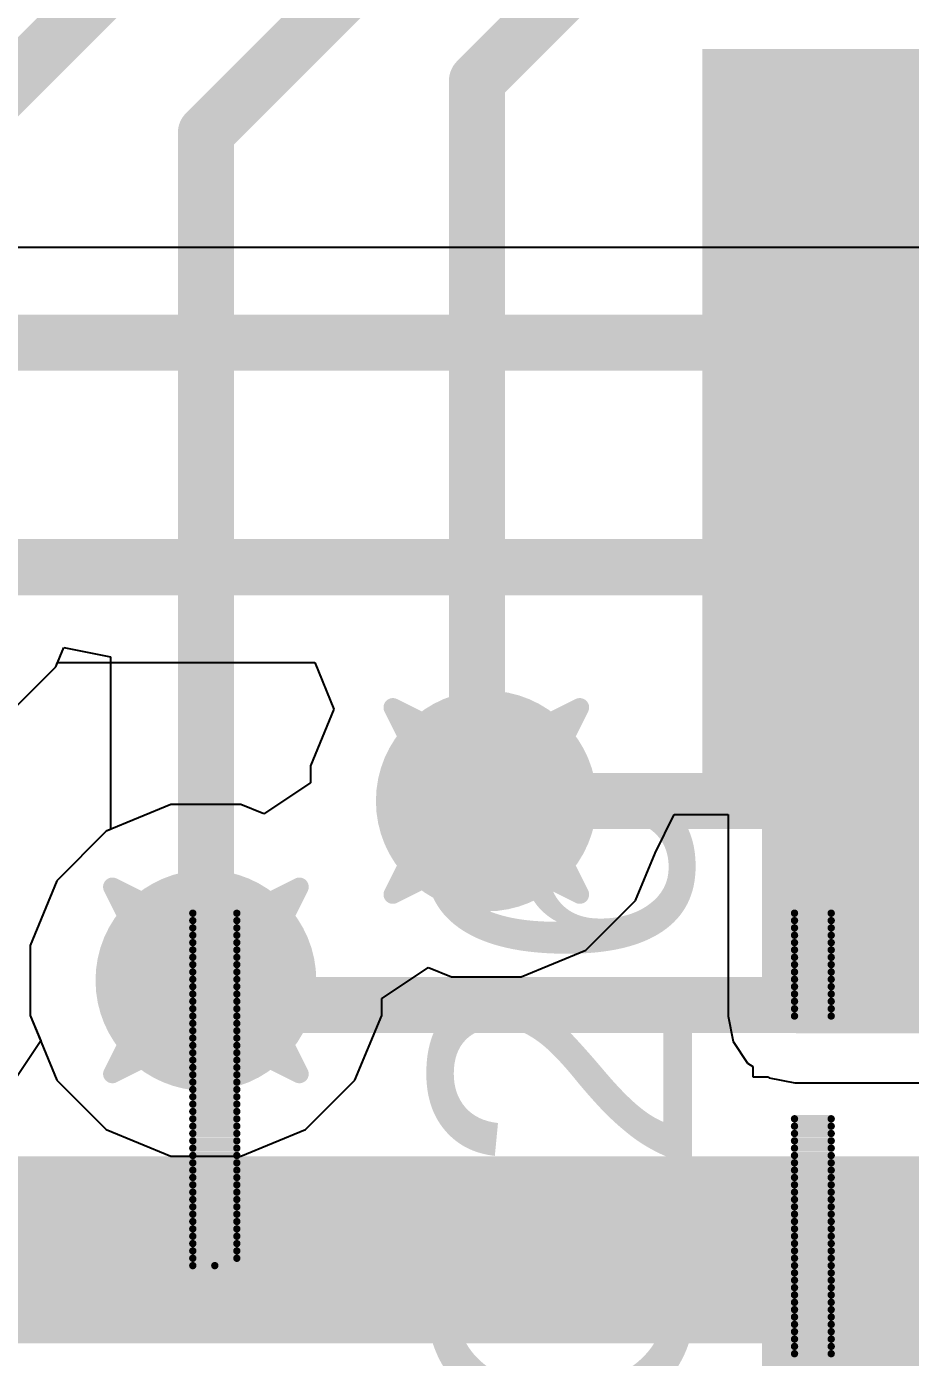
# Model space of a CAD drawing. Header units: inches. Extents: x -8 to 384, y -12 to 64.
# Drawn here: x 8.022 to 10.423, y -2.019 to 1.595 of the extents above; entities that cross this region are included whole.
import ezdxf

# ---------------------------------------------------------------- set-up
doc = ezdxf.new("R2010")
doc.units = ezdxf.units.IN
for name, color, linetype in [('Board_outline', 216, 'Continuous'), ('Bottom Layer', 5, 'Continuous'), ('Bottom Overlay', 54, 'Continuous'), ('Drill Drawing', 1, 'Continuous'), ('Top Layer', 1, 'Continuous'), ('Top Overlay', 2, 'Continuous'), ('Top Paste', 8, 'Continuous'), ('Top Solder', 216, 'Continuous'), ('Via Holes', 16, 'Continuous')]:
    doc.layers.add(name, color=color, linetype=linetype)
doc.styles.add('Arial', font='', dxfattribs={"height": 0.2})
doc.styles.get('Arial').set_extended_font_data('Arial')

# ---------------------------------------------------------------- blocks, each defined once
blk = doc.blocks.new('X321532768KGD2SI_42')
at = {"layer": 'Top Layer'}
for points in [[(-1.75, 0.9), (-0.75, 0.9), (-0.75, -0.9), (-1.75, -0.9)], [(0.75, 0.9), (1.75, 0.9), (1.75, -0.9), (0.75, -0.9)]]:
    blk.add_hatch(color=1, dxfattribs=at).paths.add_polyline_path(points)
at = {"layer": 'Top Paste'}
for points in [[(-1.75, 0.9), (-0.75, 0.9), (-0.75, -0.9), (-1.75, -0.9)], [(0.75, 0.9), (1.75, 0.9), (1.75, -0.9), (0.75, -0.9)]]:
    blk.add_hatch(color=8, dxfattribs=at).paths.add_polyline_path(points)
at = {"layer": 'Top Solder'}
for points in [[(-1.8516, 1.0016), (-0.6484, 1.0016), (-0.6484, -1.0016), (-1.8516, -1.0016)], [(0.6484, 1.0016), (1.8516, 1.0016), (1.8516, -1.0016), (0.6484, -1.0016)]]:
    blk.add_hatch(color=216, dxfattribs=at).paths.add_polyline_path(points)
at = {"layer": 'Top Overlay'}
for points in [[(0.5842, 0.8128, 0.127, 0.127, 0), (-0.5842, 0.8128, 0.127, 0.127, 0)], [(0.5842, -0.8128, 0.127, 0.127, 0), (-0.5842, -0.8128, 0.127, 0.127, 0)]]:
    blk.add_lwpolyline(points, format="xyseb", dxfattribs=at)
for points in [[(-0.6159, 0.8128, 0.0635, 0.0635, 1), (-0.5524, 0.8128, 0.0635, 0.0635, 1)], [(0.5524, 0.8128, 0.0635, 0.0635, 1), (0.6159, 0.8128, 0.0635, 0.0635, 1)], [(-0.6159, -0.8128, 0.0635, 0.0635, 1), (-0.5524, -0.8128, 0.0635, 0.0635, 1)], [(0.5524, -0.8128, 0.0635, 0.0635, 1), (0.6159, -0.8128, 0.0635, 0.0635, 1)]]:
    blk.add_lwpolyline(points, format="xyseb", close=True, dxfattribs=at)
blk = doc.blocks.new('C___0402_86')
at = {"layer": 'Top Layer'}
for points in [[(-0.6985, -0.3175), (-0.6985, 0.3175), (-0.2413, 0.3175), (-0.2413, -0.3175)], [(0.2413, -0.3175), (0.2413, 0.3175), (0.6985, 0.3175), (0.6985, -0.3175)]]:
    blk.add_hatch(color=1, dxfattribs=at).paths.add_polyline_path(points)
at = {"layer": 'Top Paste'}
for points in [[(-0.6985, -0.3175), (-0.6985, 0.3175), (-0.2413, 0.3175), (-0.2413, -0.3175)], [(0.2413, -0.3175), (0.2413, 0.3175), (0.6985, 0.3175), (0.6985, -0.3175)]]:
    blk.add_hatch(color=8, dxfattribs=at).paths.add_polyline_path(points)
at = {"layer": 'Top Solder'}
for points in [[(-0.7585, -0.3775), (-0.7585, 0.3775), (-0.1813, 0.3775), (-0.1813, -0.3775)], [(0.1813, -0.3775), (0.1813, 0.3775), (0.7585, 0.3775), (0.7585, -0.3775)]]:
    blk.add_hatch(color=216, dxfattribs=at).paths.add_polyline_path(points)
at = {"layer": 'Top Overlay'}
for points in [[(-0.7874, 0.4064, 0.127, 0.127, 0), (-0.7874, -0.4064, 0.127, 0.127, 0)], [(-0.7874, 0.4064, 0.127, 0.127, 0), (-0.2794, 0.4064, 0.127, 0.127, 0)], [(0.2794, 0.4064, 0.127, 0.127, 0), (0.7874, 0.4064, 0.127, 0.127, 0)], [(0.7874, 0.4064, 0.127, 0.127, 0), (0.7874, -0.4064, 0.127, 0.127, 0)], [(-0.7874, -0.4064, 0.127, 0.127, 0), (-0.2794, -0.4064, 0.127, 0.127, 0)], [(0.2794, -0.4064, 0.127, 0.127, 0), (0.7874, -0.4064, 0.127, 0.127, 0)]]:
    blk.add_lwpolyline(points, format="xyseb", dxfattribs=at)
for points in [[(-0.8191, 0.4064, 0.0635, 0.0635, 1), (-0.7556, 0.4064, 0.0635, 0.0635, 1)], [(-0.8191, 0.4064, 0.0635, 0.0635, 1), (-0.7556, 0.4064, 0.0635, 0.0635, 1)], [(-0.3111, 0.4064, 0.0635, 0.0635, 1), (-0.2477, 0.4064, 0.0635, 0.0635, 1)], [(0.2477, 0.4064, 0.0635, 0.0635, 1), (0.3111, 0.4064, 0.0635, 0.0635, 1)], [(0.7556, 0.4064, 0.0635, 0.0635, 1), (0.8191, 0.4064, 0.0635, 0.0635, 1)], [(0.7556, 0.4064, 0.0635, 0.0635, 1), (0.8191, 0.4064, 0.0635, 0.0635, 1)], [(-0.8191, -0.4064, 0.0635, 0.0635, 1), (-0.7556, -0.4064, 0.0635, 0.0635, 1)], [(-0.8191, -0.4064, 0.0635, 0.0635, 1), (-0.7556, -0.4064, 0.0635, 0.0635, 1)], [(-0.3111, -0.4064, 0.0635, 0.0635, 1), (-0.2477, -0.4064, 0.0635, 0.0635, 1)], [(0.2477, -0.4064, 0.0635, 0.0635, 1), (0.3111, -0.4064, 0.0635, 0.0635, 1)], [(0.7556, -0.4064, 0.0635, 0.0635, 1), (0.8191, -0.4064, 0.0635, 0.0635, 1)], [(0.7556, -0.4064, 0.0635, 0.0635, 1), (0.8191, -0.4064, 0.0635, 0.0635, 1)]]:
    blk.add_lwpolyline(points, format="xyseb", close=True, dxfattribs=at)

msp = doc.modelspace()

# ---------------------------------------------------------------- hatches: boundary and pattern name
at = {"layer": 'Bottom Layer'}
h = msp.add_hatch(color=5, dxfattribs=at)
edge = h.paths.add_edge_path()
edge.add_arc((9.271, -0.508), 0.3, 0, 360)
h = msp.add_hatch(color=5, dxfattribs=at)
edge = h.paths.add_edge_path()
edge.add_arc((8.509, -0.9954), 0.3, 0, 360)
at = {"layer": 'Top Layer'}
msp.add_hatch(color=1, dxfattribs=at).paths.add_polyline_path([(10.8204, -1.0922), (10.8204, 1.0668), (10.1092, 1.0668), (10.1092, -1.0922)])
h = msp.add_hatch(color=1, dxfattribs=at)
edge = h.paths.add_edge_path()
edge.add_arc((9.271, -0.508), 0.3, 0, 360)
h = msp.add_hatch(color=1, dxfattribs=at)
edge = h.paths.add_edge_path()
edge.add_arc((8.509, -0.9954), 0.3, 0, 360)
at = {"layer": 'Via Holes'}
h = msp.add_hatch(color=7, dxfattribs=at)
edge = h.paths.add_edge_path()
edge.add_arc((9.271, -0.508), 0.15, 0, 360)
h = msp.add_hatch(color=7, dxfattribs=at)
edge = h.paths.add_edge_path()
edge.add_arc((8.509, -0.9954), 0.15, 0, 360)

# ---------------------------------------------------------------- linework, layer by layer
at = {"layer": 'Board_outline'}
msp.add_lwpolyline([(37.5368, 13.3604, 0.254, 0.254, 1), (-7.4632, 13.3604, 0.254, 0.254, 1)], format="xyseb", close=True, dxfattribs=at)
at = {"layer": 'Bottom Layer'}
for p, q in [((10.7639, 0.9956), (7.3187, 0.9956)), ((7.9669, -0.2781), (8.1013, -0.1437)), ((8.1013, -0.1437), (8.1061, -0.132)), ((8.1061, -0.132), (8.8054, -0.132)), ((8.8054, -0.132), (8.857, -0.259)), ((8.857, -0.259), (8.7932, -0.413)), ((8.7932, -0.413), (8.7932, -0.4585)), ((8.7932, -0.4585), (8.6662, -0.5433)), ((8.414, -0.5176), (8.2383, -0.5903)), ((8.604, -0.5176), (8.414, -0.5176)), ((8.6662, -0.5433), (8.604, -0.5176)), ((8.2383, -0.5903), (8.1039, -0.7247)), ((8.1039, -0.7247), (8.0312, -0.9004)), ((8.0312, -0.9004), (8.0312, -1.0904)), ((8.0312, -1.0904), (8.06, -1.1599)), ((8.06, -1.1599), (7.9751, -1.2869))]:
    msp.add_line(p, q, dxfattribs=at)
for points in [[(6.9088, 0.7366, 0.1524, 0.1524, 0), (10.8712, 0.7366, 0.1524, 0.1524, 0)], [(7.6962, 0.127, 0.1524, 0.1524, 0), (10.8204, 0.127, 0.1524, 0.1524, 0)], [(9.271, -0.508, 0.1524, 0.1524, 0), (13.8645, -0.508, 0.1524, 0.1524, 0)], [(8.509, -0.9954, 0.1524, 0.1524, 0), (8.5756, -1.062, 0.1524, 0.1524, 0)], [(8.5756, -1.062, 0.1524, 0.1524, 0), (12.0041, -1.062, 0.1524, 0.1524, 0)], [(7.2644, -1.7272, 0.508, 0.508, 0), (15.9766, -1.7272, 0.508, 0.508, 0)]]:
    msp.add_lwpolyline(points, format="xyseb", dxfattribs=at)
for points in [[(9.2329, -0.508, 0.0762, 0.0762, 1), (9.3091, -0.508, 0.0762, 0.0762, 1)], [(8.4709, -0.9954, 0.0762, 0.0762, 1), (8.5471, -0.9954, 0.0762, 0.0762, 1)], [(8.5375, -1.062, 0.0762, 0.0762, 1), (8.6137, -1.062, 0.0762, 0.0762, 1)], [(8.5375, -1.062, 0.0762, 0.0762, 1), (8.6137, -1.062, 0.0762, 0.0762, 1)]]:
    msp.add_lwpolyline(points, format="xyseb", close=True, dxfattribs=at)
at = {"layer": 'Bottom Overlay'}
for points in [[(8.4734, -0.813, 0.0199, 0.0199, 0), (8.593, -0.813, 0.0199, 0.0199, 0)], [(8.4734, -0.833, 0.0199, 0.0199, 0), (8.593, -0.833, 0.0199, 0.0199, 0)], [(10.1085, -0.813, 0.0199, 0.0199, 0), (10.2082, -0.813, 0.0199, 0.0199, 0)], [(10.1085, -0.833, 0.0199, 0.0199, 0), (10.2082, -0.833, 0.0199, 0.0199, 0)], [(8.4734, -0.8529, 0.0199, 0.0199, 0), (8.593, -0.8529, 0.0199, 0.0199, 0)], [(8.4734, -0.8729, 0.0199, 0.0199, 0), (8.593, -0.8729, 0.0199, 0.0199, 0)], [(10.1085, -0.8529, 0.0199, 0.0199, 0), (10.2082, -0.8529, 0.0199, 0.0199, 0)], [(10.1085, -0.8729, 0.0199, 0.0199, 0), (10.2082, -0.8729, 0.0199, 0.0199, 0)], [(8.4734, -0.8928, 0.0199, 0.0199, 0), (8.593, -0.8928, 0.0199, 0.0199, 0)], [(8.4734, -0.9127, 0.0199, 0.0199, 0), (8.593, -0.9127, 0.0199, 0.0199, 0)], [(10.1085, -0.8928, 0.0199, 0.0199, 0), (10.2082, -0.8928, 0.0199, 0.0199, 0)], [(10.1085, -0.9127, 0.0199, 0.0199, 0), (10.2082, -0.9127, 0.0199, 0.0199, 0)], [(8.4734, -0.9327, 0.0199, 0.0199, 0), (8.593, -0.9327, 0.0199, 0.0199, 0)], [(10.1085, -0.9327, 0.0199, 0.0199, 0), (10.2082, -0.9327, 0.0199, 0.0199, 0)], [(8.4734, -0.9526, 0.0199, 0.0199, 0), (8.593, -0.9526, 0.0199, 0.0199, 0)], [(8.4734, -0.9726, 0.0199, 0.0199, 0), (8.593, -0.9726, 0.0199, 0.0199, 0)], [(10.1085, -0.9526, 0.0199, 0.0199, 0), (10.2082, -0.9526, 0.0199, 0.0199, 0)], [(10.1085, -0.9726, 0.0199, 0.0199, 0), (10.2082, -0.9726, 0.0199, 0.0199, 0)], [(8.4734, -0.9925, 0.0199, 0.0199, 0), (8.593, -0.9925, 0.0199, 0.0199, 0)], [(8.4734, -1.0124, 0.0199, 0.0199, 0), (8.593, -1.0124, 0.0199, 0.0199, 0)], [(10.1085, -0.9925, 0.0199, 0.0199, 0), (10.2082, -0.9925, 0.0199, 0.0199, 0)], [(10.1085, -1.0124, 0.0199, 0.0199, 0), (10.2082, -1.0124, 0.0199, 0.0199, 0)], [(8.4734, -1.0324, 0.0199, 0.0199, 0), (8.593, -1.0324, 0.0199, 0.0199, 0)], [(8.4734, -1.0523, 0.0199, 0.0199, 0), (8.593, -1.0523, 0.0199, 0.0199, 0)], [(10.1085, -1.0324, 0.0199, 0.0199, 0), (10.2082, -1.0324, 0.0199, 0.0199, 0)], [(10.1085, -1.0523, 0.0199, 0.0199, 0), (10.2082, -1.0523, 0.0199, 0.0199, 0)], [(8.4734, -1.0723, 0.0199, 0.0199, 0), (8.593, -1.0723, 0.0199, 0.0199, 0)], [(8.4734, -1.0922, 0.0199, 0.0199, 0), (8.593, -1.0922, 0.0199, 0.0199, 0)], [(10.1085, -1.0723, 0.0199, 0.0199, 0), (10.2082, -1.0723, 0.0199, 0.0199, 0)], [(10.1085, -1.0922, 0.0199, 0.0199, 0), (10.2082, -1.0922, 0.0199, 0.0199, 0)], [(8.4734, -1.1121, 0.0199, 0.0199, 0), (8.593, -1.1121, 0.0199, 0.0199, 0)], [(8.4734, -1.1321, 0.0199, 0.0199, 0), (8.593, -1.1321, 0.0199, 0.0199, 0)], [(8.4734, -1.152, 0.0199, 0.0199, 0), (8.593, -1.152, 0.0199, 0.0199, 0)], [(8.4734, -1.172, 0.0199, 0.0199, 0), (8.593, -1.172, 0.0199, 0.0199, 0)], [(8.4734, -1.1919, 0.0199, 0.0199, 0), (8.593, -1.1919, 0.0199, 0.0199, 0)], [(8.4734, -1.2118, 0.0199, 0.0199, 0), (8.593, -1.2118, 0.0199, 0.0199, 0)], [(8.4734, -1.2318, 0.0199, 0.0199, 0), (8.593, -1.2318, 0.0199, 0.0199, 0)], [(8.4734, -1.2517, 0.0199, 0.0199, 0), (8.593, -1.2517, 0.0199, 0.0199, 0)], [(8.4734, -1.2717, 0.0199, 0.0199, 0), (8.593, -1.2717, 0.0199, 0.0199, 0)], [(8.4734, -1.2916, 0.0199, 0.0199, 0), (8.593, -1.2916, 0.0199, 0.0199, 0)], [(8.4734, -1.3115, 0.0199, 0.0199, 0), (8.593, -1.3115, 0.0199, 0.0199, 0)], [(8.4734, -1.3315, 0.0199, 0.0199, 0), (8.593, -1.3315, 0.0199, 0.0199, 0)], [(8.4734, -1.3514, 0.0199, 0.0199, 0), (8.593, -1.3514, 0.0199, 0.0199, 0)], [(8.4734, -1.3714, 0.0199, 0.0199, 0), (8.593, -1.3714, 0.0199, 0.0199, 0)], [(10.1085, -1.3714, 0.0199, 0.0199, 0), (10.2082, -1.3714, 0.0199, 0.0199, 0)], [(8.4734, -1.3913, 0.0199, 0.0199, 0), (8.593, -1.3913, 0.0199, 0.0199, 0)], [(8.4734, -1.4112, 0.0199, 0.0199, 0), (8.593, -1.4112, 0.0199, 0.0199, 0)], [(10.1085, -1.3913, 0.0199, 0.0199, 0), (10.2082, -1.3913, 0.0199, 0.0199, 0)], [(10.1085, -1.4112, 0.0199, 0.0199, 0), (10.2082, -1.4112, 0.0199, 0.0199, 0)], [(8.4734, -1.4312, 0.0199, 0.0199, 0), (8.593, -1.4312, 0.0199, 0.0199, 0)], [(8.4734, -1.4511, 0.0199, 0.0199, 0), (8.593, -1.4511, 0.0199, 0.0199, 0)], [(10.1085, -1.4312, 0.0199, 0.0199, 0), (10.2082, -1.4312, 0.0199, 0.0199, 0)], [(10.1085, -1.4511, 0.0199, 0.0199, 0), (10.2082, -1.4511, 0.0199, 0.0199, 0)], [(8.4734, -1.4711, 0.0199, 0.0199, 0), (8.593, -1.4711, 0.0199, 0.0199, 0)], [(8.4734, -1.491, 0.0199, 0.0199, 0), (8.593, -1.491, 0.0199, 0.0199, 0)], [(10.1085, -1.4711, 0.0199, 0.0199, 0), (10.2082, -1.4711, 0.0199, 0.0199, 0)], [(10.1085, -1.491, 0.0199, 0.0199, 0), (10.2082, -1.491, 0.0199, 0.0199, 0)], [(8.4734, -1.5109, 0.0199, 0.0199, 0), (8.593, -1.5109, 0.0199, 0.0199, 0)], [(10.1085, -1.5109, 0.0199, 0.0199, 0), (10.2082, -1.5109, 0.0199, 0.0199, 0)], [(8.4734, -1.5309, 0.0199, 0.0199, 0), (8.593, -1.5309, 0.0199, 0.0199, 0)], [(8.4734, -1.5508, 0.0199, 0.0199, 0), (8.593, -1.5508, 0.0199, 0.0199, 0)], [(10.1085, -1.5309, 0.0199, 0.0199, 0), (10.2082, -1.5309, 0.0199, 0.0199, 0)], [(10.1085, -1.5508, 0.0199, 0.0199, 0), (10.2082, -1.5508, 0.0199, 0.0199, 0)], [(8.4734, -1.5708, 0.0199, 0.0199, 0), (8.593, -1.5708, 0.0199, 0.0199, 0)], [(8.4734, -1.5907, 0.0199, 0.0199, 0), (8.593, -1.5907, 0.0199, 0.0199, 0)], [(10.1085, -1.5708, 0.0199, 0.0199, 0), (10.2082, -1.5708, 0.0199, 0.0199, 0)], [(10.1085, -1.5907, 0.0199, 0.0199, 0), (10.2082, -1.5907, 0.0199, 0.0199, 0)], [(8.4734, -1.6106, 0.0199, 0.0199, 0), (8.593, -1.6106, 0.0199, 0.0199, 0)], [(8.4734, -1.6306, 0.0199, 0.0199, 0), (8.593, -1.6306, 0.0199, 0.0199, 0)], [(10.1085, -1.6106, 0.0199, 0.0199, 0), (10.2082, -1.6106, 0.0199, 0.0199, 0)], [(10.1085, -1.6306, 0.0199, 0.0199, 0), (10.2082, -1.6306, 0.0199, 0.0199, 0)], [(8.4734, -1.6505, 0.0199, 0.0199, 0), (8.593, -1.6505, 0.0199, 0.0199, 0)], [(8.4734, -1.6705, 0.0199, 0.0199, 0), (8.593, -1.6705, 0.0199, 0.0199, 0)], [(10.1085, -1.6505, 0.0199, 0.0199, 0), (10.2082, -1.6505, 0.0199, 0.0199, 0)], [(10.1085, -1.6705, 0.0199, 0.0199, 0), (10.2082, -1.6705, 0.0199, 0.0199, 0)], [(8.4734, -1.6904, 0.0199, 0.0199, 0), (8.593, -1.6904, 0.0199, 0.0199, 0)], [(10.1085, -1.6904, 0.0199, 0.0199, 0), (10.2082, -1.6904, 0.0199, 0.0199, 0)], [(8.4734, -1.7103, 0.0199, 0.0199, 0), (8.593, -1.7103, 0.0199, 0.0199, 0)], [(8.4734, -1.7303, 0.0199, 0.0199, 0), (8.593, -1.7303, 0.0199, 0.0199, 0)], [(10.1085, -1.7103, 0.0199, 0.0199, 0), (10.2082, -1.7103, 0.0199, 0.0199, 0)], [(10.1085, -1.7303, 0.0199, 0.0199, 0), (10.2082, -1.7303, 0.0199, 0.0199, 0)], [(8.4734, -1.7502, 0.0199, 0.0199, 0), (8.593, -1.7502, 0.0199, 0.0199, 0)], [(8.4734, -1.7702, 0.0199, 0.0199, 0), (8.5332, -1.7702, 0.0199, 0.0199, 0)], [(10.1085, -1.7502, 0.0199, 0.0199, 0), (10.2082, -1.7502, 0.0199, 0.0199, 0)], [(10.1085, -1.7702, 0.0199, 0.0199, 0), (10.2082, -1.7702, 0.0199, 0.0199, 0)], [(10.1085, -1.7901, 0.0199, 0.0199, 0), (10.2082, -1.7901, 0.0199, 0.0199, 0)], [(10.1085, -1.81, 0.0199, 0.0199, 0), (10.2082, -1.81, 0.0199, 0.0199, 0)], [(10.1085, -1.83, 0.0199, 0.0199, 0), (10.2082, -1.83, 0.0199, 0.0199, 0)], [(10.1085, -1.8499, 0.0199, 0.0199, 0), (10.2082, -1.8499, 0.0199, 0.0199, 0)], [(10.1085, -1.8699, 0.0199, 0.0199, 0), (10.2082, -1.8699, 0.0199, 0.0199, 0)], [(10.1085, -1.8898, 0.0199, 0.0199, 0), (10.2082, -1.8898, 0.0199, 0.0199, 0)], [(10.1085, -1.9097, 0.0199, 0.0199, 0), (10.2082, -1.9097, 0.0199, 0.0199, 0)], [(10.1085, -1.9297, 0.0199, 0.0199, 0), (10.2082, -1.9297, 0.0199, 0.0199, 0)], [(10.1085, -1.9496, 0.0199, 0.0199, 0), (10.2082, -1.9496, 0.0199, 0.0199, 0)], [(10.1085, -1.9696, 0.0199, 0.0199, 0), (10.2082, -1.9696, 0.0199, 0.0199, 0)], [(10.1085, -1.9895, 0.0199, 0.0199, 0), (10.2082, -1.9895, 0.0199, 0.0199, 0)], [(10.1085, -2.0094, 0.0199, 0.0199, 0), (10.2082, -2.0094, 0.0199, 0.0199, 0)]]:
    msp.add_lwpolyline(points, format="xyseb", dxfattribs=at)
for points in [[(8.4684, -0.813, 0.00997, 0.00997, 1), (8.4784, -0.813, 0.00997, 0.00997, 1)], [(8.4684, -0.833, 0.00997, 0.00997, 1), (8.4784, -0.833, 0.00997, 0.00997, 1)], [(8.5881, -0.813, 0.00997, 0.00997, 1), (8.598, -0.813, 0.00997, 0.00997, 1)], [(8.5881, -0.833, 0.00997, 0.00997, 1), (8.598, -0.833, 0.00997, 0.00997, 1)], [(10.1035, -0.813, 0.00997, 0.00997, 1), (10.1135, -0.813, 0.00997, 0.00997, 1)], [(10.1035, -0.833, 0.00997, 0.00997, 1), (10.1135, -0.833, 0.00997, 0.00997, 1)], [(10.2032, -0.813, 0.00997, 0.00997, 1), (10.2132, -0.813, 0.00997, 0.00997, 1)], [(10.2032, -0.833, 0.00997, 0.00997, 1), (10.2132, -0.833, 0.00997, 0.00997, 1)], [(8.4684, -0.8529, 0.00997, 0.00997, 1), (8.4784, -0.8529, 0.00997, 0.00997, 1)], [(8.4684, -0.8729, 0.00997, 0.00997, 1), (8.4784, -0.8729, 0.00997, 0.00997, 1)], [(8.5881, -0.8529, 0.00997, 0.00997, 1), (8.598, -0.8529, 0.00997, 0.00997, 1)], [(8.5881, -0.8729, 0.00997, 0.00997, 1), (8.598, -0.8729, 0.00997, 0.00997, 1)], [(10.1035, -0.8529, 0.00997, 0.00997, 1), (10.1135, -0.8529, 0.00997, 0.00997, 1)], [(10.1035, -0.8729, 0.00997, 0.00997, 1), (10.1135, -0.8729, 0.00997, 0.00997, 1)], [(10.2032, -0.8529, 0.00997, 0.00997, 1), (10.2132, -0.8529, 0.00997, 0.00997, 1)], [(10.2032, -0.8729, 0.00997, 0.00997, 1), (10.2132, -0.8729, 0.00997, 0.00997, 1)], [(8.4684, -0.8928, 0.00997, 0.00997, 1), (8.4784, -0.8928, 0.00997, 0.00997, 1)], [(8.4684, -0.9127, 0.00997, 0.00997, 1), (8.4784, -0.9127, 0.00997, 0.00997, 1)], [(8.5881, -0.8928, 0.00997, 0.00997, 1), (8.598, -0.8928, 0.00997, 0.00997, 1)], [(8.5881, -0.9127, 0.00997, 0.00997, 1), (8.598, -0.9127, 0.00997, 0.00997, 1)], [(10.1035, -0.8928, 0.00997, 0.00997, 1), (10.1135, -0.8928, 0.00997, 0.00997, 1)], [(10.1035, -0.9127, 0.00997, 0.00997, 1), (10.1135, -0.9127, 0.00997, 0.00997, 1)], [(10.2032, -0.8928, 0.00997, 0.00997, 1), (10.2132, -0.8928, 0.00997, 0.00997, 1)], [(10.2032, -0.9127, 0.00997, 0.00997, 1), (10.2132, -0.9127, 0.00997, 0.00997, 1)], [(8.4684, -0.9327, 0.00997, 0.00997, 1), (8.4784, -0.9327, 0.00997, 0.00997, 1)], [(8.5881, -0.9327, 0.00997, 0.00997, 1), (8.598, -0.9327, 0.00997, 0.00997, 1)], [(10.1035, -0.9327, 0.00997, 0.00997, 1), (10.1135, -0.9327, 0.00997, 0.00997, 1)], [(10.2032, -0.9327, 0.00997, 0.00997, 1), (10.2132, -0.9327, 0.00997, 0.00997, 1)], [(8.4684, -0.9526, 0.00997, 0.00997, 1), (8.4784, -0.9526, 0.00997, 0.00997, 1)], [(8.4684, -0.9726, 0.00997, 0.00997, 1), (8.4784, -0.9726, 0.00997, 0.00997, 1)], [(8.5881, -0.9526, 0.00997, 0.00997, 1), (8.598, -0.9526, 0.00997, 0.00997, 1)], [(8.5881, -0.9726, 0.00997, 0.00997, 1), (8.598, -0.9726, 0.00997, 0.00997, 1)], [(10.1035, -0.9526, 0.00997, 0.00997, 1), (10.1135, -0.9526, 0.00997, 0.00997, 1)], [(10.1035, -0.9726, 0.00997, 0.00997, 1), (10.1135, -0.9726, 0.00997, 0.00997, 1)], [(10.2032, -0.9526, 0.00997, 0.00997, 1), (10.2132, -0.9526, 0.00997, 0.00997, 1)], [(10.2032, -0.9726, 0.00997, 0.00997, 1), (10.2132, -0.9726, 0.00997, 0.00997, 1)], [(8.4684, -0.9925, 0.00997, 0.00997, 1), (8.4784, -0.9925, 0.00997, 0.00997, 1)], [(8.4684, -1.0124, 0.00997, 0.00997, 1), (8.4784, -1.0124, 0.00997, 0.00997, 1)], [(8.5881, -0.9925, 0.00997, 0.00997, 1), (8.598, -0.9925, 0.00997, 0.00997, 1)], [(8.5881, -1.0124, 0.00997, 0.00997, 1), (8.598, -1.0124, 0.00997, 0.00997, 1)], [(10.1035, -0.9925, 0.00997, 0.00997, 1), (10.1135, -0.9925, 0.00997, 0.00997, 1)], [(10.1035, -1.0124, 0.00997, 0.00997, 1), (10.1135, -1.0124, 0.00997, 0.00997, 1)], [(10.2032, -0.9925, 0.00997, 0.00997, 1), (10.2132, -0.9925, 0.00997, 0.00997, 1)], [(10.2032, -1.0124, 0.00997, 0.00997, 1), (10.2132, -1.0124, 0.00997, 0.00997, 1)], [(8.4684, -1.0324, 0.00997, 0.00997, 1), (8.4784, -1.0324, 0.00997, 0.00997, 1)], [(8.4684, -1.0523, 0.00997, 0.00997, 1), (8.4784, -1.0523, 0.00997, 0.00997, 1)], [(8.5881, -1.0324, 0.00997, 0.00997, 1), (8.598, -1.0324, 0.00997, 0.00997, 1)], [(8.5881, -1.0523, 0.00997, 0.00997, 1), (8.598, -1.0523, 0.00997, 0.00997, 1)], [(10.1035, -1.0324, 0.00997, 0.00997, 1), (10.1135, -1.0324, 0.00997, 0.00997, 1)], [(10.1035, -1.0523, 0.00997, 0.00997, 1), (10.1135, -1.0523, 0.00997, 0.00997, 1)], [(10.2032, -1.0324, 0.00997, 0.00997, 1), (10.2132, -1.0324, 0.00997, 0.00997, 1)], [(10.2032, -1.0523, 0.00997, 0.00997, 1), (10.2132, -1.0523, 0.00997, 0.00997, 1)], [(8.4684, -1.0723, 0.00997, 0.00997, 1), (8.4784, -1.0723, 0.00997, 0.00997, 1)], [(8.4684, -1.0922, 0.00997, 0.00997, 1), (8.4784, -1.0922, 0.00997, 0.00997, 1)], [(8.5881, -1.0723, 0.00997, 0.00997, 1), (8.598, -1.0723, 0.00997, 0.00997, 1)], [(8.5881, -1.0922, 0.00997, 0.00997, 1), (8.598, -1.0922, 0.00997, 0.00997, 1)], [(10.1035, -1.0723, 0.00997, 0.00997, 1), (10.1135, -1.0723, 0.00997, 0.00997, 1)], [(10.1035, -1.0922, 0.00997, 0.00997, 1), (10.1135, -1.0922, 0.00997, 0.00997, 1)], [(10.2032, -1.0723, 0.00997, 0.00997, 1), (10.2132, -1.0723, 0.00997, 0.00997, 1)], [(10.2032, -1.0922, 0.00997, 0.00997, 1), (10.2132, -1.0922, 0.00997, 0.00997, 1)], [(8.4684, -1.1121, 0.00997, 0.00997, 1), (8.4784, -1.1121, 0.00997, 0.00997, 1)], [(8.5881, -1.1121, 0.00997, 0.00997, 1), (8.598, -1.1121, 0.00997, 0.00997, 1)], [(8.4684, -1.1321, 0.00997, 0.00997, 1), (8.4784, -1.1321, 0.00997, 0.00997, 1)], [(8.4684, -1.152, 0.00997, 0.00997, 1), (8.4784, -1.152, 0.00997, 0.00997, 1)], [(8.5881, -1.1321, 0.00997, 0.00997, 1), (8.598, -1.1321, 0.00997, 0.00997, 1)], [(8.5881, -1.152, 0.00997, 0.00997, 1), (8.598, -1.152, 0.00997, 0.00997, 1)], [(8.4684, -1.172, 0.00997, 0.00997, 1), (8.4784, -1.172, 0.00997, 0.00997, 1)], [(8.4684, -1.1919, 0.00997, 0.00997, 1), (8.4784, -1.1919, 0.00997, 0.00997, 1)], [(8.5881, -1.172, 0.00997, 0.00997, 1), (8.598, -1.172, 0.00997, 0.00997, 1)], [(8.5881, -1.1919, 0.00997, 0.00997, 1), (8.598, -1.1919, 0.00997, 0.00997, 1)], [(8.4684, -1.2118, 0.00997, 0.00997, 1), (8.4784, -1.2118, 0.00997, 0.00997, 1)], [(8.4684, -1.2318, 0.00997, 0.00997, 1), (8.4784, -1.2318, 0.00997, 0.00997, 1)], [(8.5881, -1.2118, 0.00997, 0.00997, 1), (8.598, -1.2118, 0.00997, 0.00997, 1)], [(8.5881, -1.2318, 0.00997, 0.00997, 1), (8.598, -1.2318, 0.00997, 0.00997, 1)], [(8.4684, -1.2517, 0.00997, 0.00997, 1), (8.4784, -1.2517, 0.00997, 0.00997, 1)], [(8.4684, -1.2717, 0.00997, 0.00997, 1), (8.4784, -1.2717, 0.00997, 0.00997, 1)], [(8.5881, -1.2517, 0.00997, 0.00997, 1), (8.598, -1.2517, 0.00997, 0.00997, 1)], [(8.5881, -1.2717, 0.00997, 0.00997, 1), (8.598, -1.2717, 0.00997, 0.00997, 1)], [(8.4684, -1.2916, 0.00997, 0.00997, 1), (8.4784, -1.2916, 0.00997, 0.00997, 1)], [(8.5881, -1.2916, 0.00997, 0.00997, 1), (8.598, -1.2916, 0.00997, 0.00997, 1)], [(8.4684, -1.3115, 0.00997, 0.00997, 1), (8.4784, -1.3115, 0.00997, 0.00997, 1)], [(8.4684, -1.3315, 0.00997, 0.00997, 1), (8.4784, -1.3315, 0.00997, 0.00997, 1)], [(8.5881, -1.3115, 0.00997, 0.00997, 1), (8.598, -1.3115, 0.00997, 0.00997, 1)], [(8.5881, -1.3315, 0.00997, 0.00997, 1), (8.598, -1.3315, 0.00997, 0.00997, 1)], [(8.4684, -1.3514, 0.00997, 0.00997, 1), (8.4784, -1.3514, 0.00997, 0.00997, 1)], [(8.4684, -1.3714, 0.00997, 0.00997, 1), (8.4784, -1.3714, 0.00997, 0.00997, 1)], [(8.5881, -1.3514, 0.00997, 0.00997, 1), (8.598, -1.3514, 0.00997, 0.00997, 1)], [(8.5881, -1.3714, 0.00997, 0.00997, 1), (8.598, -1.3714, 0.00997, 0.00997, 1)], [(10.1035, -1.3714, 0.00997, 0.00997, 1), (10.1135, -1.3714, 0.00997, 0.00997, 1)], [(10.2032, -1.3714, 0.00997, 0.00997, 1), (10.2132, -1.3714, 0.00997, 0.00997, 1)], [(8.4684, -1.3913, 0.00997, 0.00997, 1), (8.4784, -1.3913, 0.00997, 0.00997, 1)], [(8.4684, -1.4112, 0.00997, 0.00997, 1), (8.4784, -1.4112, 0.00997, 0.00997, 1)], [(8.5881, -1.3913, 0.00997, 0.00997, 1), (8.598, -1.3913, 0.00997, 0.00997, 1)], [(8.5881, -1.4112, 0.00997, 0.00997, 1), (8.598, -1.4112, 0.00997, 0.00997, 1)], [(10.1035, -1.3913, 0.00997, 0.00997, 1), (10.1135, -1.3913, 0.00997, 0.00997, 1)], [(10.1035, -1.4112, 0.00997, 0.00997, 1), (10.1135, -1.4112, 0.00997, 0.00997, 1)], [(10.2032, -1.3913, 0.00997, 0.00997, 1), (10.2132, -1.3913, 0.00997, 0.00997, 1)], [(10.2032, -1.4112, 0.00997, 0.00997, 1), (10.2132, -1.4112, 0.00997, 0.00997, 1)], [(8.4684, -1.4312, 0.00997, 0.00997, 1), (8.4784, -1.4312, 0.00997, 0.00997, 1)], [(8.4684, -1.4511, 0.00997, 0.00997, 1), (8.4784, -1.4511, 0.00997, 0.00997, 1)], [(8.5881, -1.4312, 0.00997, 0.00997, 1), (8.598, -1.4312, 0.00997, 0.00997, 1)], [(8.5881, -1.4511, 0.00997, 0.00997, 1), (8.598, -1.4511, 0.00997, 0.00997, 1)], [(10.1035, -1.4312, 0.00997, 0.00997, 1), (10.1135, -1.4312, 0.00997, 0.00997, 1)], [(10.1035, -1.4511, 0.00997, 0.00997, 1), (10.1135, -1.4511, 0.00997, 0.00997, 1)], [(10.2032, -1.4312, 0.00997, 0.00997, 1), (10.2132, -1.4312, 0.00997, 0.00997, 1)], [(10.2032, -1.4511, 0.00997, 0.00997, 1), (10.2132, -1.4511, 0.00997, 0.00997, 1)], [(8.4684, -1.4711, 0.00997, 0.00997, 1), (8.4784, -1.4711, 0.00997, 0.00997, 1)], [(8.4684, -1.491, 0.00997, 0.00997, 1), (8.4784, -1.491, 0.00997, 0.00997, 1)], [(8.5881, -1.4711, 0.00997, 0.00997, 1), (8.598, -1.4711, 0.00997, 0.00997, 1)], [(8.5881, -1.491, 0.00997, 0.00997, 1), (8.598, -1.491, 0.00997, 0.00997, 1)], [(10.1035, -1.4711, 0.00997, 0.00997, 1), (10.1135, -1.4711, 0.00997, 0.00997, 1)], [(10.1035, -1.491, 0.00997, 0.00997, 1), (10.1135, -1.491, 0.00997, 0.00997, 1)], [(10.2032, -1.4711, 0.00997, 0.00997, 1), (10.2132, -1.4711, 0.00997, 0.00997, 1)], [(10.2032, -1.491, 0.00997, 0.00997, 1), (10.2132, -1.491, 0.00997, 0.00997, 1)], [(8.4684, -1.5109, 0.00997, 0.00997, 1), (8.4784, -1.5109, 0.00997, 0.00997, 1)], [(8.5881, -1.5109, 0.00997, 0.00997, 1), (8.598, -1.5109, 0.00997, 0.00997, 1)], [(10.1035, -1.5109, 0.00997, 0.00997, 1), (10.1135, -1.5109, 0.00997, 0.00997, 1)], [(10.2032, -1.5109, 0.00997, 0.00997, 1), (10.2132, -1.5109, 0.00997, 0.00997, 1)], [(8.4684, -1.5309, 0.00997, 0.00997, 1), (8.4784, -1.5309, 0.00997, 0.00997, 1)], [(8.4684, -1.5508, 0.00997, 0.00997, 1), (8.4784, -1.5508, 0.00997, 0.00997, 1)], [(8.5881, -1.5309, 0.00997, 0.00997, 1), (8.598, -1.5309, 0.00997, 0.00997, 1)], [(8.5881, -1.5508, 0.00997, 0.00997, 1), (8.598, -1.5508, 0.00997, 0.00997, 1)], [(10.1035, -1.5309, 0.00997, 0.00997, 1), (10.1135, -1.5309, 0.00997, 0.00997, 1)], [(10.1035, -1.5508, 0.00997, 0.00997, 1), (10.1135, -1.5508, 0.00997, 0.00997, 1)], [(10.2032, -1.5309, 0.00997, 0.00997, 1), (10.2132, -1.5309, 0.00997, 0.00997, 1)], [(10.2032, -1.5508, 0.00997, 0.00997, 1), (10.2132, -1.5508, 0.00997, 0.00997, 1)], [(8.4684, -1.5708, 0.00997, 0.00997, 1), (8.4784, -1.5708, 0.00997, 0.00997, 1)], [(8.4684, -1.5907, 0.00997, 0.00997, 1), (8.4784, -1.5907, 0.00997, 0.00997, 1)], [(8.5881, -1.5708, 0.00997, 0.00997, 1), (8.598, -1.5708, 0.00997, 0.00997, 1)], [(8.5881, -1.5907, 0.00997, 0.00997, 1), (8.598, -1.5907, 0.00997, 0.00997, 1)], [(10.1035, -1.5708, 0.00997, 0.00997, 1), (10.1135, -1.5708, 0.00997, 0.00997, 1)], [(10.1035, -1.5907, 0.00997, 0.00997, 1), (10.1135, -1.5907, 0.00997, 0.00997, 1)], [(10.2032, -1.5708, 0.00997, 0.00997, 1), (10.2132, -1.5708, 0.00997, 0.00997, 1)], [(10.2032, -1.5907, 0.00997, 0.00997, 1), (10.2132, -1.5907, 0.00997, 0.00997, 1)], [(8.4684, -1.6106, 0.00997, 0.00997, 1), (8.4784, -1.6106, 0.00997, 0.00997, 1)], [(8.4684, -1.6306, 0.00997, 0.00997, 1), (8.4784, -1.6306, 0.00997, 0.00997, 1)], [(8.5881, -1.6106, 0.00997, 0.00997, 1), (8.598, -1.6106, 0.00997, 0.00997, 1)], [(8.5881, -1.6306, 0.00997, 0.00997, 1), (8.598, -1.6306, 0.00997, 0.00997, 1)], [(10.1035, -1.6106, 0.00997, 0.00997, 1), (10.1135, -1.6106, 0.00997, 0.00997, 1)], [(10.1035, -1.6306, 0.00997, 0.00997, 1), (10.1135, -1.6306, 0.00997, 0.00997, 1)], [(10.2032, -1.6106, 0.00997, 0.00997, 1), (10.2132, -1.6106, 0.00997, 0.00997, 1)], [(10.2032, -1.6306, 0.00997, 0.00997, 1), (10.2132, -1.6306, 0.00997, 0.00997, 1)], [(8.4684, -1.6505, 0.00997, 0.00997, 1), (8.4784, -1.6505, 0.00997, 0.00997, 1)], [(8.4684, -1.6705, 0.00997, 0.00997, 1), (8.4784, -1.6705, 0.00997, 0.00997, 1)], [(8.5881, -1.6505, 0.00997, 0.00997, 1), (8.598, -1.6505, 0.00997, 0.00997, 1)], [(8.5881, -1.6705, 0.00997, 0.00997, 1), (8.598, -1.6705, 0.00997, 0.00997, 1)], [(10.1035, -1.6505, 0.00997, 0.00997, 1), (10.1135, -1.6505, 0.00997, 0.00997, 1)], [(10.1035, -1.6705, 0.00997, 0.00997, 1), (10.1135, -1.6705, 0.00997, 0.00997, 1)], [(10.2032, -1.6505, 0.00997, 0.00997, 1), (10.2132, -1.6505, 0.00997, 0.00997, 1)], [(10.2032, -1.6705, 0.00997, 0.00997, 1), (10.2132, -1.6705, 0.00997, 0.00997, 1)], [(8.4684, -1.6904, 0.00997, 0.00997, 1), (8.4784, -1.6904, 0.00997, 0.00997, 1)], [(8.5881, -1.6904, 0.00997, 0.00997, 1), (8.598, -1.6904, 0.00997, 0.00997, 1)], [(10.1035, -1.6904, 0.00997, 0.00997, 1), (10.1135, -1.6904, 0.00997, 0.00997, 1)], [(10.2032, -1.6904, 0.00997, 0.00997, 1), (10.2132, -1.6904, 0.00997, 0.00997, 1)], [(8.4684, -1.7103, 0.00997, 0.00997, 1), (8.4784, -1.7103, 0.00997, 0.00997, 1)], [(8.4684, -1.7303, 0.00997, 0.00997, 1), (8.4784, -1.7303, 0.00997, 0.00997, 1)], [(8.5881, -1.7103, 0.00997, 0.00997, 1), (8.598, -1.7103, 0.00997, 0.00997, 1)], [(8.5881, -1.7303, 0.00997, 0.00997, 1), (8.598, -1.7303, 0.00997, 0.00997, 1)], [(10.1035, -1.7103, 0.00997, 0.00997, 1), (10.1135, -1.7103, 0.00997, 0.00997, 1)], [(10.1035, -1.7303, 0.00997, 0.00997, 1), (10.1135, -1.7303, 0.00997, 0.00997, 1)], [(10.2032, -1.7103, 0.00997, 0.00997, 1), (10.2132, -1.7103, 0.00997, 0.00997, 1)], [(10.2032, -1.7303, 0.00997, 0.00997, 1), (10.2132, -1.7303, 0.00997, 0.00997, 1)], [(8.4684, -1.7502, 0.00997, 0.00997, 1), (8.4784, -1.7502, 0.00997, 0.00997, 1)], [(8.4684, -1.7702, 0.00997, 0.00997, 1), (8.4784, -1.7702, 0.00997, 0.00997, 1)], [(8.5282, -1.7702, 0.00997, 0.00997, 1), (8.5382, -1.7702, 0.00997, 0.00997, 1)], [(8.5881, -1.7502, 0.00997, 0.00997, 1), (8.598, -1.7502, 0.00997, 0.00997, 1)], [(10.1035, -1.7502, 0.00997, 0.00997, 1), (10.1135, -1.7502, 0.00997, 0.00997, 1)], [(10.1035, -1.7702, 0.00997, 0.00997, 1), (10.1135, -1.7702, 0.00997, 0.00997, 1)], [(10.2032, -1.7502, 0.00997, 0.00997, 1), (10.2132, -1.7502, 0.00997, 0.00997, 1)], [(10.2032, -1.7702, 0.00997, 0.00997, 1), (10.2132, -1.7702, 0.00997, 0.00997, 1)], [(10.1035, -1.7901, 0.00997, 0.00997, 1), (10.1135, -1.7901, 0.00997, 0.00997, 1)], [(10.1035, -1.81, 0.00997, 0.00997, 1), (10.1135, -1.81, 0.00997, 0.00997, 1)], [(10.2032, -1.7901, 0.00997, 0.00997, 1), (10.2132, -1.7901, 0.00997, 0.00997, 1)], [(10.2032, -1.81, 0.00997, 0.00997, 1), (10.2132, -1.81, 0.00997, 0.00997, 1)], [(10.1035, -1.83, 0.00997, 0.00997, 1), (10.1135, -1.83, 0.00997, 0.00997, 1)], [(10.1035, -1.8499, 0.00997, 0.00997, 1), (10.1135, -1.8499, 0.00997, 0.00997, 1)], [(10.2032, -1.83, 0.00997, 0.00997, 1), (10.2132, -1.83, 0.00997, 0.00997, 1)], [(10.2032, -1.8499, 0.00997, 0.00997, 1), (10.2132, -1.8499, 0.00997, 0.00997, 1)], [(10.1035, -1.8699, 0.00997, 0.00997, 1), (10.1135, -1.8699, 0.00997, 0.00997, 1)], [(10.2032, -1.8699, 0.00997, 0.00997, 1), (10.2132, -1.8699, 0.00997, 0.00997, 1)], [(10.1035, -1.8898, 0.00997, 0.00997, 1), (10.1135, -1.8898, 0.00997, 0.00997, 1)], [(10.1035, -1.9097, 0.00997, 0.00997, 1), (10.1135, -1.9097, 0.00997, 0.00997, 1)], [(10.2032, -1.8898, 0.00997, 0.00997, 1), (10.2132, -1.8898, 0.00997, 0.00997, 1)], [(10.2032, -1.9097, 0.00997, 0.00997, 1), (10.2132, -1.9097, 0.00997, 0.00997, 1)], [(10.1035, -1.9297, 0.00997, 0.00997, 1), (10.1135, -1.9297, 0.00997, 0.00997, 1)], [(10.1035, -1.9496, 0.00997, 0.00997, 1), (10.1135, -1.9496, 0.00997, 0.00997, 1)], [(10.2032, -1.9297, 0.00997, 0.00997, 1), (10.2132, -1.9297, 0.00997, 0.00997, 1)], [(10.2032, -1.9496, 0.00997, 0.00997, 1), (10.2132, -1.9496, 0.00997, 0.00997, 1)], [(10.1035, -1.9696, 0.00997, 0.00997, 1), (10.1135, -1.9696, 0.00997, 0.00997, 1)], [(10.1035, -1.9895, 0.00997, 0.00997, 1), (10.1135, -1.9895, 0.00997, 0.00997, 1)], [(10.2032, -1.9696, 0.00997, 0.00997, 1), (10.2132, -1.9696, 0.00997, 0.00997, 1)], [(10.2032, -1.9895, 0.00997, 0.00997, 1), (10.2132, -1.9895, 0.00997, 0.00997, 1)], [(10.1035, -2.0094, 0.00997, 0.00997, 1), (10.1135, -2.0094, 0.00997, 0.00997, 1)], [(10.2032, -2.0094, 0.00997, 0.00997, 1), (10.2132, -2.0094, 0.00997, 0.00997, 1)]]:
    msp.add_lwpolyline(points, format="xyseb", close=True, dxfattribs=at)
at = {"layer": 'Drill Drawing'}
for points in [[(9.017, -0.254, 0.0508, 0.0508, 0), (9.271, -0.381, 0.0508, 0.0508, 0)], [(9.017, -0.254, 0.0508, 0.0508, 0), (9.144, -0.508, 0.0508, 0.0508, 0)], [(9.271, -0.381, 0.0508, 0.0508, 0), (9.525, -0.254, 0.0508, 0.0508, 0)], [(9.398, -0.508, 0.0508, 0.0508, 0), (9.525, -0.254, 0.0508, 0.0508, 0)], [(9.017, -0.762, 0.0508, 0.0508, 0), (9.144, -0.508, 0.0508, 0.0508, 0)], [(9.398, -0.508, 0.0508, 0.0508, 0), (9.525, -0.762, 0.0508, 0.0508, 0)], [(9.017, -0.762, 0.0508, 0.0508, 0), (9.271, -0.635, 0.0508, 0.0508, 0)], [(9.271, -0.635, 0.0508, 0.0508, 0), (9.525, -0.762, 0.0508, 0.0508, 0)], [(8.255, -0.7414, 0.0508, 0.0508, 0), (8.509, -0.8684, 0.0508, 0.0508, 0)], [(8.255, -0.7414, 0.0508, 0.0508, 0), (8.382, -0.9954, 0.0508, 0.0508, 0)], [(8.509, -0.8684, 0.0508, 0.0508, 0), (8.763, -0.7414, 0.0508, 0.0508, 0)], [(8.636, -0.9954, 0.0508, 0.0508, 0), (8.763, -0.7414, 0.0508, 0.0508, 0)], [(8.255, -1.2494, 0.0508, 0.0508, 0), (8.382, -0.9954, 0.0508, 0.0508, 0)], [(8.636, -0.9954, 0.0508, 0.0508, 0), (8.763, -1.2494, 0.0508, 0.0508, 0)], [(8.255, -1.2494, 0.0508, 0.0508, 0), (8.509, -1.1224, 0.0508, 0.0508, 0)], [(8.509, -1.1224, 0.0508, 0.0508, 0), (8.763, -1.2494, 0.0508, 0.0508, 0)]]:
    msp.add_lwpolyline(points, format="xyseb", dxfattribs=at)
for points in [[(9.0043, -0.254, 0.0254, 0.0254, 1), (9.0297, -0.254, 0.0254, 0.0254, 1)], [(9.0043, -0.254, 0.0254, 0.0254, 1), (9.0297, -0.254, 0.0254, 0.0254, 1)], [(9.5123, -0.254, 0.0254, 0.0254, 1), (9.5377, -0.254, 0.0254, 0.0254, 1)], [(9.5123, -0.254, 0.0254, 0.0254, 1), (9.5377, -0.254, 0.0254, 0.0254, 1)], [(9.2583, -0.381, 0.0254, 0.0254, 1), (9.2837, -0.381, 0.0254, 0.0254, 1)], [(9.2583, -0.381, 0.0254, 0.0254, 1), (9.2837, -0.381, 0.0254, 0.0254, 1)], [(9.1313, -0.508, 0.0254, 0.0254, 1), (9.1567, -0.508, 0.0254, 0.0254, 1)], [(9.1313, -0.508, 0.0254, 0.0254, 1), (9.1567, -0.508, 0.0254, 0.0254, 1)], [(9.3853, -0.508, 0.0254, 0.0254, 1), (9.4107, -0.508, 0.0254, 0.0254, 1)], [(9.3853, -0.508, 0.0254, 0.0254, 1), (9.4107, -0.508, 0.0254, 0.0254, 1)], [(9.2583, -0.635, 0.0254, 0.0254, 1), (9.2837, -0.635, 0.0254, 0.0254, 1)], [(9.2583, -0.635, 0.0254, 0.0254, 1), (9.2837, -0.635, 0.0254, 0.0254, 1)], [(8.2423, -0.7414, 0.0254, 0.0254, 1), (8.2677, -0.7414, 0.0254, 0.0254, 1)], [(8.2423, -0.7414, 0.0254, 0.0254, 1), (8.2677, -0.7414, 0.0254, 0.0254, 1)], [(8.7503, -0.7414, 0.0254, 0.0254, 1), (8.7757, -0.7414, 0.0254, 0.0254, 1)], [(8.7503, -0.7414, 0.0254, 0.0254, 1), (8.7757, -0.7414, 0.0254, 0.0254, 1)], [(9.0043, -0.762, 0.0254, 0.0254, 1), (9.0297, -0.762, 0.0254, 0.0254, 1)], [(9.0043, -0.762, 0.0254, 0.0254, 1), (9.0297, -0.762, 0.0254, 0.0254, 1)], [(9.5123, -0.762, 0.0254, 0.0254, 1), (9.5377, -0.762, 0.0254, 0.0254, 1)], [(9.5123, -0.762, 0.0254, 0.0254, 1), (9.5377, -0.762, 0.0254, 0.0254, 1)], [(8.4963, -0.8684, 0.0254, 0.0254, 1), (8.5217, -0.8684, 0.0254, 0.0254, 1)], [(8.4963, -0.8684, 0.0254, 0.0254, 1), (8.5217, -0.8684, 0.0254, 0.0254, 1)], [(8.3693, -0.9954, 0.0254, 0.0254, 1), (8.3947, -0.9954, 0.0254, 0.0254, 1)], [(8.3693, -0.9954, 0.0254, 0.0254, 1), (8.3947, -0.9954, 0.0254, 0.0254, 1)], [(8.6233, -0.9954, 0.0254, 0.0254, 1), (8.6487, -0.9954, 0.0254, 0.0254, 1)], [(8.6233, -0.9954, 0.0254, 0.0254, 1), (8.6487, -0.9954, 0.0254, 0.0254, 1)], [(8.4963, -1.1224, 0.0254, 0.0254, 1), (8.5217, -1.1224, 0.0254, 0.0254, 1)], [(8.4963, -1.1224, 0.0254, 0.0254, 1), (8.5217, -1.1224, 0.0254, 0.0254, 1)], [(8.2423, -1.2494, 0.0254, 0.0254, 1), (8.2677, -1.2494, 0.0254, 0.0254, 1)], [(8.2423, -1.2494, 0.0254, 0.0254, 1), (8.2677, -1.2494, 0.0254, 0.0254, 1)], [(8.7503, -1.2494, 0.0254, 0.0254, 1), (8.7757, -1.2494, 0.0254, 0.0254, 1)], [(8.7503, -1.2494, 0.0254, 0.0254, 1), (8.7757, -1.2494, 0.0254, 0.0254, 1)]]:
    msp.add_lwpolyline(points, format="xyseb", close=True, dxfattribs=at)
at = {"layer": 'Top Layer'}
for p, q in [((8.1013, -0.1437), (8.123, -0.0911)), ((8.123, -0.0911), (8.25, -0.1164)), ((7.9669, -0.2781), (8.1013, -0.1437)), ((8.25, -0.1164), (8.25, -0.5855)), ((9.7294, -0.6498), (9.7816, -0.5444)), ((9.7816, -0.5444), (9.9279, -0.5444)), ((9.9279, -0.5444), (9.9279, -1.0922)), ((8.2383, -0.5903), (8.1039, -0.7247)), ((8.25, -0.5855), (8.2383, -0.5903)), ((9.6761, -0.7787), (9.7294, -0.6498)), ((8.1039, -0.7247), (8.0312, -0.9004)), ((9.5417, -0.9131), (9.6761, -0.7787)), ((8.0312, -0.9004), (8.0312, -1.0904)), ((9.366, -0.9858), (9.5417, -0.9131)), ((8.9868, -1.0449), (9.1138, -0.9601)), ((9.1138, -0.9601), (9.176, -0.9858)), ((9.176, -0.9858), (9.366, -0.9858)), ((8.9868, -1.0904), (8.9868, -1.0449)), ((8.0312, -1.0904), (8.1039, -1.2661)), ((8.9141, -1.2661), (8.9868, -1.0904)), ((9.9279, -1.0922), (9.9417, -1.1616)), ((9.9417, -1.1616), (9.981, -1.2204)), ((9.981, -1.2204), (9.9949, -1.2297)), ((9.9949, -1.2297), (9.9949, -1.2573)), ((9.9949, -1.2573), (10.0363, -1.2573)), ((10.0363, -1.2573), (10.0398, -1.2597)), ((10.0398, -1.2597), (10.1092, -1.2735)), ((8.1039, -1.2661), (8.2383, -1.4005)), ((8.7797, -1.4005), (8.9141, -1.2661)), ((10.1092, -1.2735), (10.8204, -1.2735)), ((8.2383, -1.4005), (8.414, -1.4732)), ((8.604, -1.4732), (8.7797, -1.4005)), ((8.414, -1.4732), (8.604, -1.4732))]:
    msp.add_line(p, q, dxfattribs=at)
for points in [[(8.509, 1.3067, 0.1524, 0.1524, 0), (9.5284, 2.3261, 0.1524, 0.1524, 0)], [(7.9361, 1.397, 0.1524, 0.1524, 0), (8.632, 2.0929, 0.1524, 0.1524, 0)], [(9.2456, 1.4478, 0.1524, 0.1524, 0), (9.7028, 1.905, 0.1524, 0.1524, 0)], [(9.2456, -0.4826, 0.1524, 0.1524, 0), (9.2456, 1.4478, 0.1524, 0.1524, 0)], [(8.509, -0.9954, 0.1524, 0.1524, 0), (8.509, 1.3067, 0.1524, 0.1524, 0)], [(10.4594, 0.5334, 0.2032, 0.2032, 0), (11.303, 0.5334, 0.2032, 0.2032, 0)], [(9.2456, -0.4826, 0.1524, 0.1524, 0), (9.271, -0.508, 0.1524, 0.1524, 0)]]:
    msp.add_lwpolyline(points, format="xyseb", dxfattribs=at)
for points in [[(9.2075, 1.4478, 0.0762, 0.0762, 1), (9.2837, 1.4478, 0.0762, 0.0762, 1)], [(9.2075, 1.4478, 0.0762, 0.0762, 1), (9.2837, 1.4478, 0.0762, 0.0762, 1)], [(8.4709, 1.3067, 0.0762, 0.0762, 1), (8.5471, 1.3067, 0.0762, 0.0762, 1)], [(8.4709, 1.3067, 0.0762, 0.0762, 1), (8.5471, 1.3067, 0.0762, 0.0762, 1)], [(10.4086, 0.5334, 0.1016, 0.1016, 1), (10.5102, 0.5334, 0.1016, 0.1016, 1)], [(9.2075, -0.4826, 0.0762, 0.0762, 1), (9.2837, -0.4826, 0.0762, 0.0762, 1)], [(9.2075, -0.4826, 0.0762, 0.0762, 1), (9.2837, -0.4826, 0.0762, 0.0762, 1)], [(9.2329, -0.508, 0.0762, 0.0762, 1), (9.3091, -0.508, 0.0762, 0.0762, 1)], [(8.4709, -0.9954, 0.0762, 0.0762, 1), (8.5471, -0.9954, 0.0762, 0.0762, 1)]]:
    msp.add_lwpolyline(points, format="xyseb", close=True, dxfattribs=at)

# ---------------------------------------------------------------- block references
for name, p, rotation in [('X321532768KGD2SI_42', (11.7094, 0.5334), 180), ('C___0402_86', (10.4902, -1.3208), 90)]:
    msp.add_blockref(name, p, dxfattribs=dict(rotation=rotation))

# ---------------------------------------------------------------- texts
at = {"layer": 'Top Overlay', "style": 'Arial'}
msp.add_text('C26', height=0.7112, rotation=90, dxfattribs=at).set_placement((9.8297, -2.2434))

doc.saveas('drawing.dxf')
